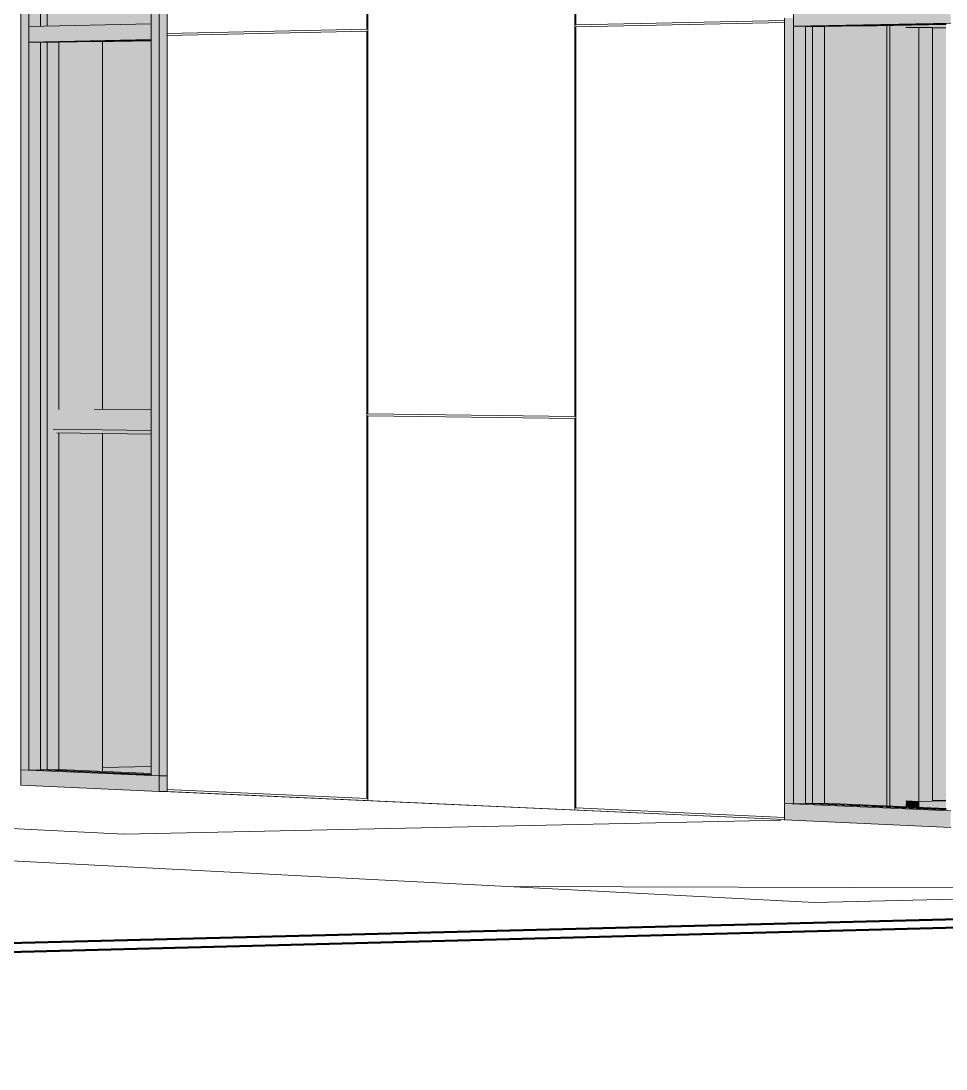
# Model space of a CAD drawing. Header units: inches. Extents: x 31155.6 to 31160.43, y 58.98 to 66.18.
# Drawn here: x 31157.2973 to 31157.3597, y 65.9464 to 66.0171 of the extents above; entities that cross this region are included whole.
import ezdxf

# ---------------------------------------------------------------- set-up
doc = ezdxf.new("R2010")
doc.units = ezdxf.units.IN
doc.header["$MEASUREMENT"] = 0
doc.linetypes.add('Hidden', pattern=[0.28125, 0.1875, -0.09375])
for name, color, linetype, lineweight in [('A-FLOR-OTLN', 90, 'Continuous', 9), ('A-GLAZ-CURT', 52, 'Continuous', 9), ('A-GLAZ-CWMG', 51, 'Continuous', 9), ('A-PROP-SBCK', 71, 'Hidden', 50), ('A-WALL-PATT', 111, 'Continuous', 13), ('C-BLDG-PADS', 91, 'Continuous', 9), ('C-TOPO', 7, 'Continuous', 9), ('Conc', 7, 'Continuous', 9), ('I-WALL', 2, 'Continuous', 13), ('L-SITE-WALL', 31, 'Continuous', 13), ('S-BEAM', 12, 'Continuous', 9), ('S-COLS', 52, 'Continuous', 9)]:
    doc.layers.add(name, color=color, linetype=linetype, lineweight=lineweight)

# ---------------------------------------------------------------- blocks, each defined once
blk = doc.blocks.new('FP_50-Looking North West')
at = {"layer": 'A-WALL-PATT', "lineweight": 9}
for p, q in [((-3322.91951, 65.990415), (-3322.91951, 66.043134)), ((-3322.919436, 66.016844), (-3322.919436, 66.043138)), ((-3322.933543, 66.016546), (-3322.933543, 66.042375)), ((-3322.933472, 65.990582), (-3322.933472, 66.042379)), ((-3322.905356, 66.017142), (-3322.919436, 66.016844)), ((-3322.905356, 66.017002), (-3322.919436, 66.016707)), ((-3322.933543, 66.016546), (-3322.947022, 66.016262)), ((-3322.933543, 66.016412), (-3322.947022, 66.01613)), ((-3322.933543, 65.96462), (-3322.933543, 66.016412)), ((-3322.919436, 65.963983), (-3322.919436, 66.016707)), ((-3322.91951, 65.990415), (-3322.933472, 65.990582)), ((-3322.933472, 65.990448), (-3322.91951, 65.990278)), ((-3322.933472, 65.964482), (-3322.933472, 65.990448)), ((-3322.91951, 65.96385), (-3322.91951, 65.990278)), ((-3322.947022, 65.965229), (-3322.933543, 65.96462)), ((-3322.919436, 65.963983), (-3322.905356, 65.963348))]:
    blk.add_line(p, q, dxfattribs=at)

msp = doc.modelspace()

# ---------------------------------------------------------------- hatches: boundary and pattern name
at = {"layer": 'A-GLAZ-CURT', "transparency": 33554458}
for points in [[(31157.298633, 66.01675), (31157.306088, 66.016914), (31157.306088, 66.040506), (31157.298633, 66.040103), (31157.298633, 66.016915)], [(31157.359732, 65.963867), (31157.359732, 66.016937), (31157.350258, 66.016742), (31157.350258, 65.964283), (31157.352656, 65.964178)], [(31157.306088, 65.966223), (31157.306088, 66.015833), (31157.298633, 66.01568), (31157.298633, 65.96655)]]:
    msp.add_hatch(color=256, dxfattribs=at).paths.add_polyline_path(points, flags=0)
h = msp.add_hatch(color=256, dxfattribs=at)
h.paths.add_polyline_path([(31157.358821, 65.964478), (31157.359729, 65.964497), (31157.359729, 66.016642), (31157.358821, 66.016651), (31157.358821, 65.964625)], flags=0)
h.paths.add_polyline_path([(31157.36655, 65.965853), (31157.36655, 66.014797), (31157.363013, 66.014727), (31157.363013, 65.966), (31157.363079, 65.965997)], flags=0)
at = {"layer": 'A-GLAZ-CWMG'}
for points in [[(31157.306088, 66.016385), (31157.30664, 66.016397), (31157.30664, 66.040595), (31157.306088, 66.040566), (31157.306088, 66.020185)], [(31157.307161, 66.016392), (31157.307161, 66.040583), (31157.30664, 66.040595), (31157.30664, 66.016397), (31157.30676, 66.016396)], [(31157.297307, 66.016198), (31157.297846, 66.01621), (31157.297846, 66.040132), (31157.297307, 66.040103), (31157.297307, 66.020186)], [(31157.297846, 66.016732), (31157.298633, 66.01675), (31157.298633, 66.040114), (31157.297846, 66.040103), (31157.297846, 66.016807)], [(31157.298633, 66.01675), (31157.299476, 66.016769), (31157.299494, 66.017304), (31157.29956, 66.017324), (31157.299869, 66.017331), (31157.299869, 66.040086), (31157.298633, 66.040103), (31157.298633, 66.01682)], [(31157.349442, 66.01675), (31157.360048, 66.016969), (31157.360048, 66.0181), (31157.349442, 66.017867)], [(31157.297846, 66.015687), (31157.306088, 66.015857), (31157.306088, 66.016914), (31157.297846, 66.016732), (31157.297846, 66.015892)], [(31157.349442, 65.964266), (31157.349442, 66.017309), (31157.348827, 66.017296), (31157.348827, 65.964293)], [(31157.297846, 65.966535), (31157.297846, 66.01621), (31157.297307, 66.016198), (31157.297307, 65.966559)], [(31157.30664, 65.966148), (31157.30664, 66.016397), (31157.306088, 66.016385), (31157.306088, 65.966173)], [(31157.30664, 65.966148), (31157.307161, 65.966158), (31157.307161, 66.016392), (31157.30664, 66.016397), (31157.30664, 65.972954)], [(31157.349442, 65.964266), (31157.350258, 65.964293), (31157.350258, 66.016742), (31157.349442, 66.01673), (31157.349442, 65.964293)], [(31157.350258, 65.964283), (31157.351539, 65.96431), (31157.351539, 66.01673), (31157.350258, 66.01673), (31157.350258, 65.964293)], [(31157.357898, 65.964424), (31157.357898, 66.016676), (31157.357023, 66.016658), (31157.357023, 65.964462)], [(31157.357898, 65.964424), (31157.358822, 65.964443), (31157.358822, 66.016667), (31157.357898, 66.016676), (31157.357898, 65.972962)], [(31157.297846, 65.966535), (31157.298633, 65.966559), (31157.298633, 66.01568), (31157.297846, 66.015669), (31157.297846, 65.966559)], [(31157.298633, 65.96655), (31157.299869, 65.966573), (31157.299869, 65.9893), (31157.299734, 65.989302), (31157.299476, 65.989552), (31157.299498, 65.990887), (31157.299869, 65.990888), (31157.299869, 66.015669), (31157.298633, 66.015669), (31157.298633, 65.966559)], [(31157.30664, 65.965091), (31157.30664, 65.966148), (31157.297307, 65.966559), (31157.297307, 65.965514)], [(31157.30664, 65.965091), (31157.307161, 65.965101), (31157.307161, 65.966158), (31157.30664, 65.966148)], [(31157.360048, 65.962668), (31157.360048, 65.9638), (31157.348827, 65.964293), (31157.348827, 65.963177), (31157.352657, 65.963004)], [(31157.357898, 65.964029), (31157.357898, 65.964424), (31157.357023, 65.964462), (31157.357016, 65.964067)], [(31157.359729, 65.963948), (31157.359729, 65.964462), (31157.357898, 65.964424), (31157.357898, 65.964029)]]:
    msp.add_hatch(color=256, dxfattribs=at).paths.add_polyline_path(points, flags=0)
at = {"layer": 'I-WALL'}
h = msp.add_hatch(color=256, dxfattribs=at)
h.paths.add_polyline_path([(31157.302786, 65.966718), (31157.306065, 65.96678), (31157.306065, 65.98921), (31157.302786, 65.989256), (31157.302786, 65.972948)], flags=0)
h.paths.add_polyline_path([(31157.448002, 65.986108), (31157.448241, 65.98611), (31157.448241, 66.01872), (31157.448143, 66.018718), (31157.448143, 66.018343), (31157.448002, 66.018309), (31157.448002, 65.986179)], flags=0)
h.paths.add_polyline_path([(31157.451238, 65.986136), (31157.45164, 65.986139), (31157.45164, 66.018815), (31157.451238, 66.018781), (31157.451238, 65.986179)], flags=0)
h.paths.add_polyline_path([(31157.306065, 65.990866), (31157.306065, 66.01578), (31157.302786, 66.01569), (31157.302786, 65.990905), (31157.304552, 65.990884)], flags=0)
h.paths.add_polyline_path([(31157.302786, 66.017402), (31157.306065, 66.017477), (31157.306062, 66.018751), (31157.305845, 66.019015), (31157.305673, 66.019229), (31157.305178, 66.02019), (31157.3049, 66.021125), (31157.304819, 66.022152), (31157.304954, 66.023172), (31157.305447, 66.024507), (31157.305944, 66.025256), (31157.306065, 66.02539), (31157.306065, 66.03545), (31157.302786, 66.035297), (31157.302786, 66.019102)], flags=0)
h.paths.add_polyline_path([(31157.40805, 66.017593), (31157.40805, 66.017889), (31157.401731, 66.017758), (31157.401731, 66.01766), (31157.407271, 66.017601)], flags=0)
h.paths.add_polyline_path([(31157.410934, 66.017597), (31157.415156, 66.017683), (31157.415156, 66.018036), (31157.410934, 66.017949), (31157.410934, 66.017697)], flags=0)
at = {"layer": 'L-SITE-WALL'}
h = msp.add_hatch(color=256, dxfattribs=at)
h.paths.add_polyline_path([(31157.354156, 65.964194), (31157.354156, 66.015887), (31157.354105, 66.015887), (31157.354105, 66.016761), (31157.351539, 66.01673), (31157.351539, 65.964309), (31157.352655, 65.96426)], flags=0)
h.paths.add_polyline_path([(31157.351539, 66.018505), (31157.354105, 66.018564), (31157.354105, 66.02018), (31157.354156, 66.02018), (31157.354156, 66.03735), (31157.354041, 66.03735), (31157.354156, 66.037405), (31157.354156, 66.04294), (31157.351539, 66.042801), (31157.351539, 66.018796)], flags=0)
h = msp.add_hatch(color=256, dxfattribs=at)
h.paths.add_polyline_path([(31157.302801, 65.966444), (31157.302801, 65.989258), (31157.299868, 65.9893), (31157.299868, 65.966573), (31157.300198, 65.966559)], flags=0)
h.paths.add_polyline_path([(31157.299868, 65.990898), (31157.302801, 65.990913), (31157.302801, 66.015709), (31157.299868, 66.015669), (31157.299868, 65.991162)], flags=0)
h.paths.add_polyline_path([(31157.299868, 66.017331), (31157.302801, 66.017399), (31157.302801, 66.040241), (31157.299868, 66.040058), (31157.299868, 66.017568)], flags=0)
at = {"layer": 'S-BEAM'}
h = msp.add_hatch(color=256, dxfattribs=at)
h.paths.add_polyline_path([(31156.866759, 66.007259), (31156.867396, 66.007275), (31156.867396, 66.007466), (31156.866759, 66.007452), (31156.866759, 66.007272)], flags=0)
h.paths.add_polyline_path([(31156.868596, 66.0073), (31156.869248, 66.007326), (31156.869248, 66.007508), (31156.868596, 66.007493), (31156.868596, 66.007313)], flags=0)
h.paths.add_polyline_path([(31156.870455, 66.007341), (31156.871121, 66.007357), (31156.871121, 66.00755), (31156.870455, 66.007535), (31156.870455, 66.007354)], flags=0)
h.paths.add_polyline_path([(31156.872334, 66.007382), (31156.873015, 66.007398), (31156.873015, 66.007593), (31156.872334, 66.007578), (31156.872334, 66.007396)], flags=0)
h.paths.add_polyline_path([(31156.874235, 66.007424), (31156.874931, 66.00744), (31156.874931, 66.007636), (31156.874235, 66.00762), (31156.874235, 66.007438)], flags=0)
h.paths.add_polyline_path([(31156.876157, 66.007466), (31156.876808, 66.007481), (31156.876808, 66.007679), (31156.876157, 66.007664), (31156.876157, 66.007479)], flags=0)
h.paths.add_polyline_path([(31156.884147, 66.007636), (31156.885119, 66.007655), (31156.885119, 66.007866), (31156.884147, 66.007844), (31156.884147, 66.007654)], flags=0)
h.paths.add_polyline_path([(31156.907236, 66.008143), (31156.908603, 66.008175), (31156.908603, 66.008397), (31156.907236, 66.008366), (31156.907236, 66.008172)], flags=0)
h.paths.add_polyline_path([(31156.909707, 66.008198), (31156.910945, 66.008228), (31156.910945, 66.00845), (31156.909707, 66.008422), (31156.909707, 66.008223)], flags=0)
h.paths.add_polyline_path([(31156.944497, 66.008963), (31156.945789, 66.008991), (31156.945789, 66.009237), (31156.944497, 66.009208), (31156.944497, 66.008989)], flags=0)
h.paths.add_polyline_path([(31156.998011, 66.010139), (31157.000121, 66.01019), (31157.000121, 66.010464), (31156.998011, 66.010417), (31156.998011, 66.010183)], flags=0)
h.paths.add_polyline_path([(31157.001484, 66.010216), (31157.003764, 66.01027), (31157.003764, 66.010547), (31157.001484, 66.010495), (31157.001484, 66.010263)], flags=0)
h.paths.add_polyline_path([(31157.005138, 66.010296), (31157.007465, 66.010352), (31157.007465, 66.01063), (31157.005138, 66.010578), (31157.005138, 66.010345)], flags=0)
h.paths.add_polyline_path([(31157.008814, 66.010377), (31157.011225, 66.010435), (31157.011225, 66.010715), (31157.008814, 66.010661), (31157.008814, 66.010427)], flags=0)
h.paths.add_polyline_path([(31157.01262, 66.010461), (31157.015046, 66.010519), (31157.015046, 66.010802), (31157.01262, 66.010747), (31157.01262, 66.010511)], flags=0)
h.paths.add_polyline_path([(31157.016451, 66.010545), (31157.018929, 66.010604), (31157.018929, 66.010889), (31157.016451, 66.010833), (31157.016451, 66.010597)], flags=0)
h.paths.add_polyline_path([(31157.020345, 66.010631), (31157.022875, 66.010691), (31157.022875, 66.010978), (31157.020345, 66.010921), (31157.020345, 66.010683)], flags=0)
h.paths.add_polyline_path([(31157.024179, 66.010715), (31157.026775, 66.010772), (31157.026775, 66.011067), (31157.024179, 66.011008), (31157.024179, 66.010769)], flags=0)
h.paths.add_polyline_path([(31157.143973, 66.013349), (31157.147768, 66.013433), (31157.147768, 66.0138), (31157.143973, 66.013714), (31157.143973, 66.013428)], flags=0)
h.paths.add_polyline_path([(31157.299476, 66.016769), (31157.306087, 66.016914), (31157.306087, 66.017377), (31157.299476, 66.017227), (31157.299476, 66.016907)], flags=0)
h.paths.add_polyline_path([(31157.351132, 66.017904), (31157.359732, 66.018108), (31157.359732, 66.018588), (31157.351132, 66.018394), (31157.351132, 66.018086)], flags=0)
h.paths.add_polyline_path([(31157.362065, 66.018145), (31157.371299, 66.018362), (31157.371299, 66.01885), (31157.362065, 66.018641), (31157.362065, 66.01834)], flags=0)
h.paths.add_polyline_path([(31157.373662, 66.0184), (31157.383195, 66.018624), (31157.383195, 66.019119), (31157.373662, 66.018903), (31157.373662, 66.018602)], flags=0)
h.paths.add_polyline_path([(31157.385589, 66.018662), (31157.395436, 66.018894), (31157.395436, 66.019395), (31157.385589, 66.019173), (31157.385589, 66.01887)], flags=0)
h.paths.add_polyline_path([(31157.397861, 66.018932), (31157.408036, 66.019171), (31157.408036, 66.01968), (31157.397861, 66.01945), (31157.397861, 66.019147)], flags=0)
h.paths.add_polyline_path([(31157.410494, 66.01921), (31157.421011, 66.019457), (31157.421011, 66.019973), (31157.410494, 66.019735), (31157.410494, 66.019432)], flags=0)
h.paths.add_polyline_path([(31157.423502, 66.019496), (31157.434379, 66.019752), (31157.434379, 66.020275), (31157.423502, 66.020029), (31157.423502, 66.019726)], flags=0)
h.paths.add_polyline_path([(31157.436904, 66.019791), (31157.447435, 66.020047), (31157.447435, 66.02057), (31157.436904, 66.020332), (31157.436904, 66.020029)], flags=0)
h = msp.add_hatch(color=256, dxfattribs=at)
h.paths.add_polyline_path([(31157.306087, 65.990709), (31157.306087, 65.990809), (31157.299515, 65.99087), (31157.299476, 65.990788), (31157.304572, 65.990727)], flags=0)
h.paths.add_polyline_path([(31157.147768, 65.992621), (31157.147768, 65.992701), (31157.143995, 65.99272), (31157.143973, 65.992667), (31157.146984, 65.992631)], flags=0)
h = msp.add_hatch(color=256, dxfattribs=at)
h.paths.add_polyline_path([(31157.306087, 65.989461), (31157.306087, 65.990709), (31157.299476, 65.990788), (31157.299476, 65.989552), (31157.304572, 65.989482)], flags=0)
h.paths.add_polyline_path([(31157.147768, 65.99163), (31157.147768, 65.992621), (31157.143973, 65.992667), (31157.143973, 65.991682), (31157.146984, 65.991641)], flags=0)
h = msp.add_hatch(color=256, dxfattribs=at)
h.paths.add_polyline_path([(31157.306087, 65.989212), (31157.306087, 65.989461), (31157.299476, 65.989552), (31157.299734, 65.989302), (31157.304572, 65.989234)], flags=0)
h.paths.add_polyline_path([(31157.147768, 65.991433), (31157.147768, 65.99163), (31157.143973, 65.991682), (31157.144196, 65.991483), (31157.146984, 65.991444)], flags=0)
at = {"layer": 'S-COLS'}
h = msp.add_hatch(color=256, dxfattribs=at)
h.paths.add_polyline_path([(31157.355938, 65.964115), (31157.355938, 66.016799), (31157.355737, 66.016795), (31157.355737, 65.964124)], flags=0)
h.paths.add_polyline_path([(31157.355737, 66.018601), (31157.355938, 66.018606), (31157.355938, 66.043033), (31157.355737, 66.043023), (31157.355737, 66.018815)], flags=0)
h = msp.add_hatch(color=256, dxfattribs=at)
h.paths.add_polyline_path([(31157.355737, 65.964124), (31157.355737, 66.016795), (31157.354156, 66.016751), (31157.354156, 65.964194)], flags=0)
h.paths.add_polyline_path([(31157.354156, 66.018565), (31157.355737, 66.018601), (31157.355737, 66.043023), (31157.354156, 66.04294), (31157.354156, 66.018815)], flags=0)
h = msp.add_hatch(color=256, dxfattribs=at)
h.paths.add_polyline_path([(31157.357016, 65.964067), (31157.357023, 66.016658), (31157.358821, 66.016667), (31157.358821, 66.016651), (31157.359729, 66.016656), (31157.359729, 66.016878), (31157.355938, 66.016799), (31157.355938, 65.964115)], flags=0)
h.paths.add_polyline_path([(31157.355938, 66.018606), (31157.357023, 66.018631), (31157.357023, 66.037791), (31157.356554, 66.037769), (31157.355938, 66.037782), (31157.355938, 66.018797)], flags=0)
msp.add_hatch(color=256, dxfattribs=at).paths.add_polyline_path([(31157.358821, 65.9645), (31157.359729, 65.964519), (31157.359729, 66.016642), (31157.358821, 66.016651), (31157.358821, 65.964625)], flags=0)

# ---------------------------------------------------------------- linework, layer by layer
at = {"layer": 'A-FLOR-OTLN'}
for p, q in [((31157.38863, 65.958528), (31157.330134, 65.958676)), ((31157.35085, 65.957597), (31157.330134, 65.958676)), ((31157.38863, 65.958528), (31157.35085, 65.957597))]:
    msp.add_line(p, q, dxfattribs=at)
at = {"layer": 'A-GLAZ-CURT'}
for p, q in [((31157.298633, 66.040114), (31157.298633, 66.01675)), ((31157.299083, 66.01676), (31157.299083, 66.040104)), ((31157.359732, 66.016937), (31157.350258, 66.016742)), ((31157.350724, 66.016738), (31157.359732, 66.016923)), ((31157.350258, 66.016742), (31157.350258, 65.964283)), ((31157.350724, 66.016738), (31157.350258, 66.016742)), ((31157.350724, 65.964293), (31157.350724, 66.016738)), ((31157.359729, 66.016642), (31157.358821, 66.016651)), ((31157.358821, 66.016642), (31157.359729, 66.016633)), ((31157.306088, 66.015833), (31157.298633, 66.01568)), ((31157.298633, 66.01568), (31157.298633, 65.96655)), ((31157.299083, 66.015676), (31157.298633, 66.01568)), ((31157.299083, 66.015676), (31157.306087, 66.01582)), ((31157.299083, 65.966559), (31157.299083, 66.015676)), ((31157.298633, 65.96655), (31157.299083, 65.966559)), ((31157.298633, 65.96655), (31157.306088, 65.966223)), ((31157.306087, 65.966251), (31157.299083, 65.966559)), ((31157.359729, 65.964517), (31157.358821, 65.964498)), ((31157.350258, 65.964283), (31157.350724, 65.964293)), ((31157.350258, 65.964283), (31157.359732, 65.963867)), ((31157.359732, 65.963897), (31157.350724, 65.964293)), ((31157.358821, 65.964478), (31157.359729, 65.964497))]:
    msp.add_line(p, q, dxfattribs=at)
at = {"layer": 'A-GLAZ-CWMG'}
for p, q in [((31157.306088, 66.040566), (31157.306088, 66.016385)), ((31157.30664, 66.016397), (31157.30664, 66.040595)), ((31157.297307, 66.040103), (31157.297307, 66.016198)), ((31157.297846, 66.01621), (31157.297846, 66.040132)), ((31157.349442, 66.01675), (31157.349442, 66.017867)), ((31157.306088, 66.016914), (31157.297846, 66.016732)), ((31157.306088, 66.016914), (31157.306088, 66.015857)), ((31157.348827, 66.017296), (31157.348827, 65.964293)), ((31157.349442, 65.964266), (31157.349442, 66.017309)), ((31157.349442, 66.01675), (31157.360048, 66.016969)), ((31157.351539, 66.01673), (31157.359732, 66.016898)), ((31157.297307, 66.016198), (31157.297307, 65.966559)), ((31157.297846, 66.015687), (31157.297846, 66.016732)), ((31157.297846, 65.966535), (31157.297846, 66.01621)), ((31157.306088, 66.016385), (31157.306088, 65.966173)), ((31157.30664, 65.966148), (31157.30664, 66.016397)), ((31157.350258, 66.016742), (31157.349442, 66.01675)), ((31157.351539, 66.01673), (31157.350258, 66.016742)), ((31157.351539, 65.96431), (31157.351539, 66.01673)), ((31157.357023, 66.016658), (31157.357898, 66.016676)), ((31157.357898, 66.016676), (31157.358822, 66.016667)), ((31157.357898, 66.016676), (31157.357898, 65.964424)), ((31157.358822, 66.016667), (31157.358822, 65.964443)), ((31157.297846, 66.015687), (31157.306088, 66.015857)), ((31157.298633, 66.01568), (31157.297846, 66.015687)), ((31157.299869, 66.015669), (31157.298633, 66.01568)), ((31157.299869, 66.015669), (31157.306087, 66.015796)), ((31157.299869, 65.990888), (31157.299869, 66.015669)), ((31157.299869, 65.966573), (31157.299869, 65.9893)), ((31157.297307, 65.965514), (31157.297307, 65.966559)), ((31157.30664, 65.966148), (31157.297307, 65.966559)), ((31157.297846, 65.966535), (31157.297307, 65.966559)), ((31157.298633, 65.96655), (31157.297846, 65.966535)), ((31157.299869, 65.966573), (31157.298633, 65.96655)), ((31157.306087, 65.966301), (31157.299869, 65.966573)), ((31157.30664, 65.966148), (31157.306088, 65.966173)), ((31157.307161, 65.966158), (31157.30664, 65.966148)), ((31157.307161, 65.966158), (31157.30664, 65.966148)), ((31157.30664, 65.966148), (31157.30664, 65.965091)), ((31157.297307, 65.965514), (31157.30664, 65.965091)), ((31157.30664, 65.965091), (31157.306923, 65.965096)), ((31157.306923, 65.965096), (31157.307161, 65.965101)), ((31157.348827, 65.963177), (31157.348827, 65.964293)), ((31157.360048, 65.9638), (31157.348827, 65.964293)), ((31157.349442, 65.964266), (31157.348827, 65.964293)), ((31157.350258, 65.964283), (31157.349442, 65.964266)), ((31157.351539, 65.96431), (31157.350258, 65.964283)), ((31157.359732, 65.963951), (31157.351539, 65.96431)), ((31157.357898, 65.964424), (31157.357023, 65.964462)), ((31157.357898, 65.964424), (31157.357023, 65.964462)), ((31157.357898, 65.964424), (31157.359729, 65.964462)), ((31157.358822, 65.964443), (31157.357898, 65.964424)), ((31157.357898, 65.964029), (31157.357898, 65.964424)), ((31157.348827, 65.963177), (31157.360048, 65.962668))]:
    msp.add_line(p, q, dxfattribs=at)
at = {"layer": 'A-PROP-SBCK', "linetype": 'Continuous'}
for p, q in [((31157.956201, 65.971258), (31156.838933, 65.942476)), ((31157.447688, 65.958694), (31156.83887, 65.94321))]:
    msp.add_line(p, q, dxfattribs=at)
at = {"layer": 'C-BLDG-PADS'}
msp.add_line((31157.306923, 65.965096), (31157.348827, 65.963197), dxfattribs=at)
at = {"layer": 'C-TOPO'}
for p, q in [((31157.348827, 65.963197), (31157.306923, 65.965096)), ((31157.306923, 65.965096), (31157.348827, 65.963197))]:
    msp.add_line(p, q, dxfattribs=at)
at = {"layer": 'Conc'}
for p, q in [((31157.330134, 65.958676), (31156.925433, 65.97976)), ((31157.00061, 65.977173), (31157.304259, 65.962225)), ((31157.304259, 65.962225), (31157.348594, 65.963172))]:
    msp.add_line(p, q, dxfattribs=at)
at = {"layer": 'I-WALL'}
msp.add_line((31157.302786, 65.966718), (31157.306065, 65.96678), dxfattribs=at)
at = {"layer": 'L-SITE-WALL'}
for p, q in [((31157.307162, 66.041646), (31157.307162, 65.965096)), ((31157.302801, 66.015709), (31157.302801, 65.990913)), ((31157.302801, 65.989258), (31157.302801, 65.966444)), ((31157.307162, 65.965096), (31157.348827, 65.963208))]:
    msp.add_line(p, q, dxfattribs=at)
at = {"layer": 'S-BEAM'}
for p, q in [((31157.35389, 66.016757), (31157.359731, 66.016877)), ((31157.302265, 66.015698), (31157.306084, 66.015776)), ((31157.302245, 65.990913), (31157.306084, 65.990868)), ((31157.299476, 65.989552), (31157.306087, 65.989461)), ((31157.299734, 65.989302), (31157.306087, 65.989212))]:
    msp.add_line(p, q, dxfattribs=at)
at = {"layer": 'S-COLS'}
for p, q in [((31157.355737, 66.016795), (31157.355737, 65.964124)), ((31157.355938, 66.016799), (31157.355938, 65.964115))]:
    msp.add_line(p, q, dxfattribs=at)

# ---------------------------------------------------------------- block references
at = {"layer": 'L-SITE-WALL', "lineweight": 9}
msp.add_blockref('FP_50-Looking North West', (34480.254183, 0), dxfattribs=at)

doc.saveas('drawing.dxf')
